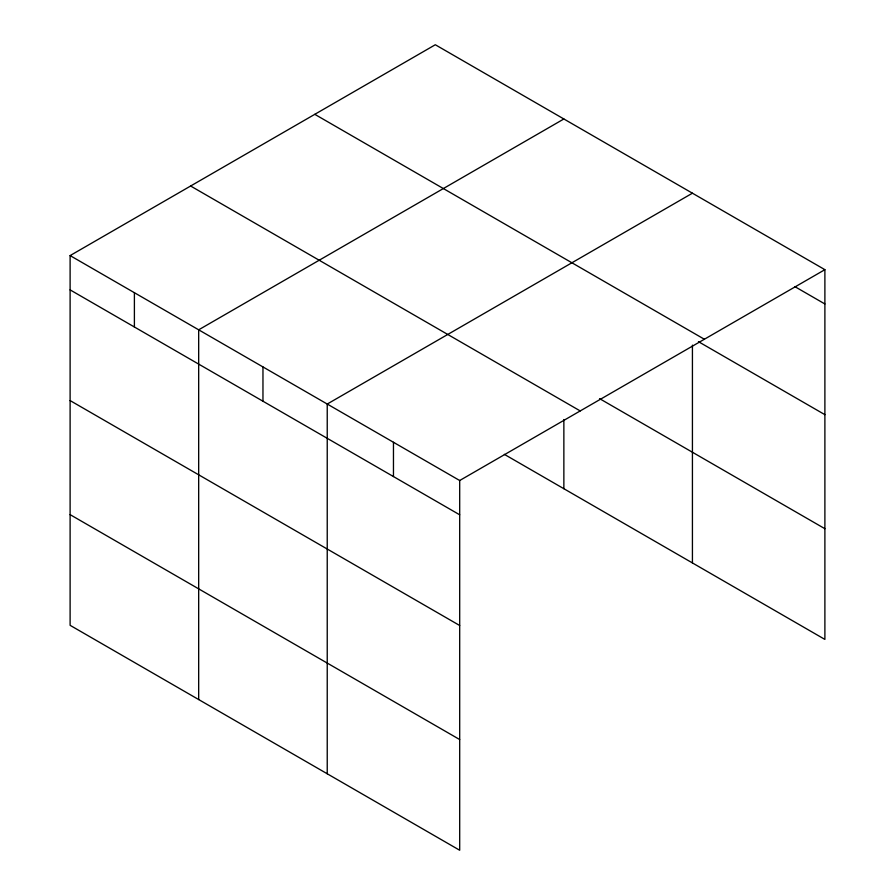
<?xml version="1.0" encoding="UTF-8"?>
<svg xmlns="http://www.w3.org/2000/svg" width="895" height="895" viewBox="0 0 895 895"><rect width="100%" height="100%" fill="white"/><g stroke="black" fill="none" stroke-linecap="round" stroke-linejoin="round"><path stroke-width="1.34" d="M70.112 255.59L459.694 480.514L459.694 850.25L70.112 625.325L70.112 255.59L435.306 44.75L824.888 269.675L824.888 639.41L504.344 454.347M563.861 118.979L198.679 329.819L198.679 699.554M692.428 193.197L327.234 404.037L327.234 773.772M459.694 480.514L824.888 269.675M794.782 286.579L824.888 303.964M314.794 114.325L704.376 339.25M698.447 341.666L824.888 414.665M599.572 398.633L824.888 528.71M190.624 186.015L580.206 410.928M70.112 289.879L459.694 514.804M70.112 400.58L459.694 625.504M70.112 514.636L459.694 739.55M692.428 345.146L692.428 562.933M563.861 419.531L563.861 488.715M393.464 442.275L393.464 476.565M262.962 366.928L262.962 401.217M134.395 292.699L134.395 326.999"/></g></svg>
